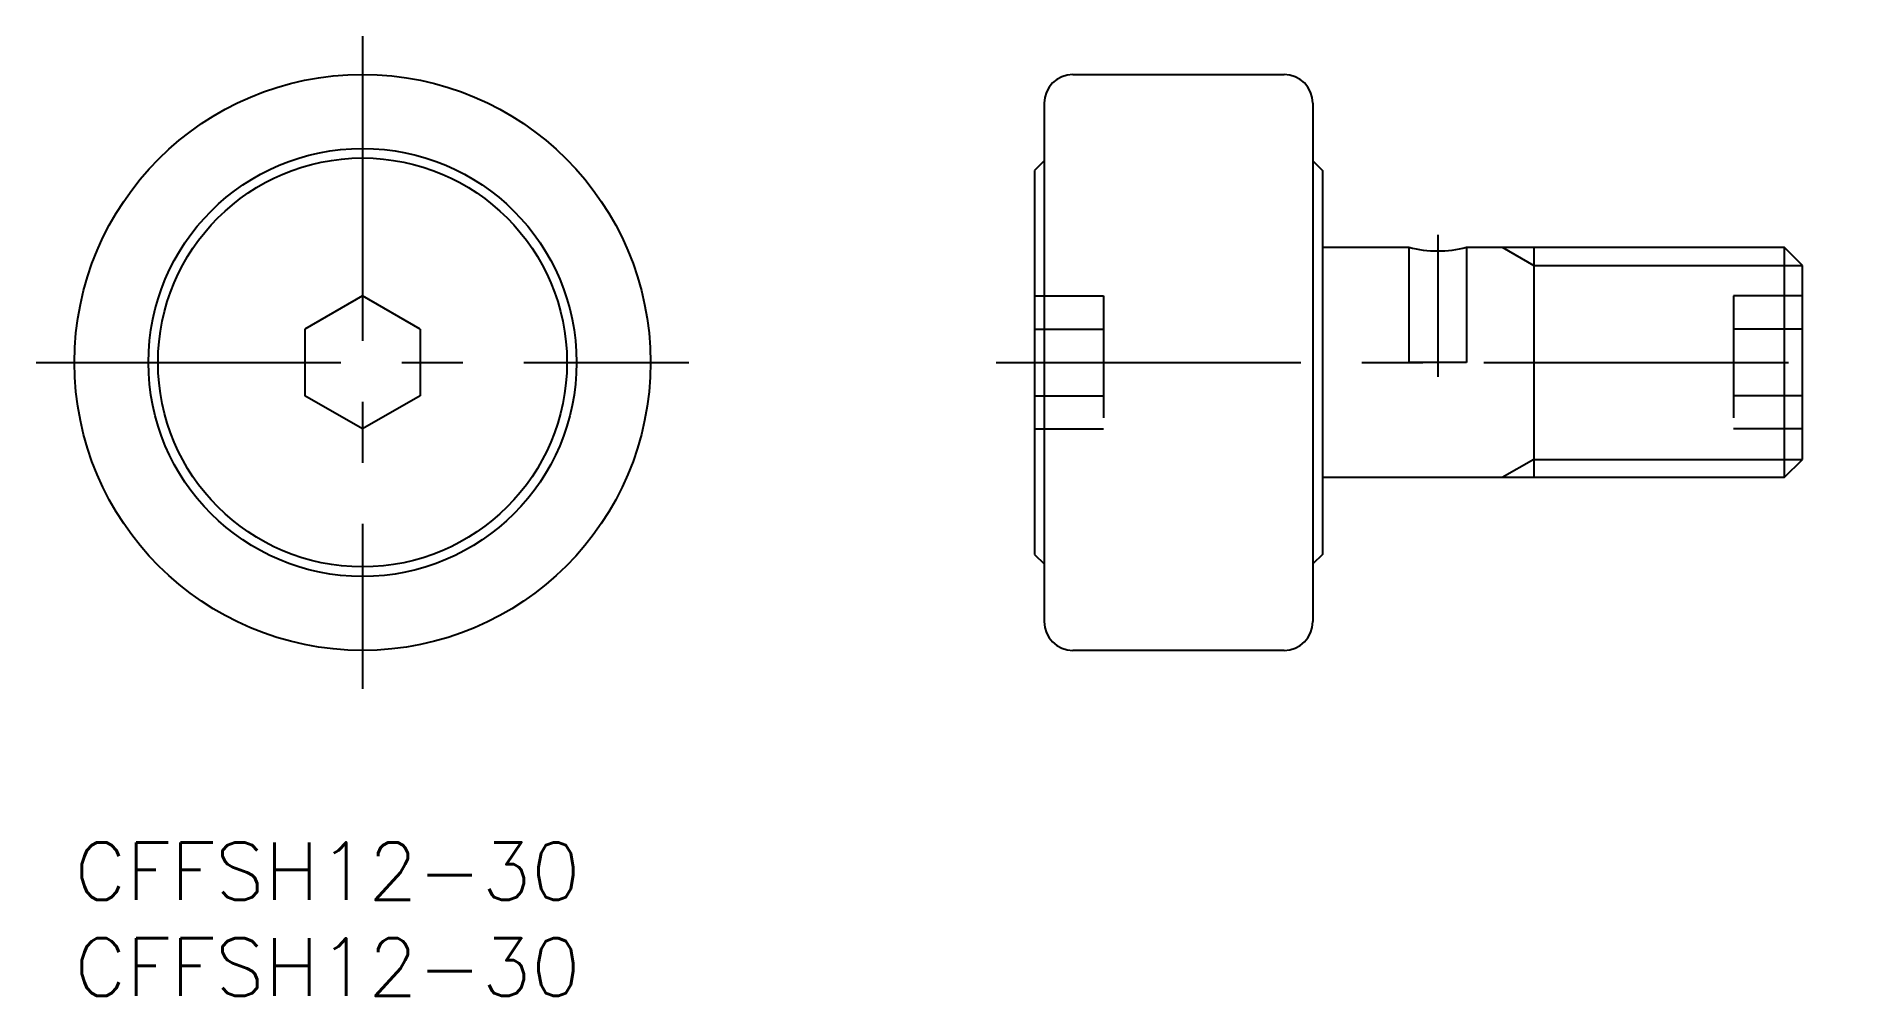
# Model space of a CAD drawing. Extents: x -2 to 92, y -8 to 42.
import ezdxf

# ---------------------------------------------------------------- set-up
doc = ezdxf.new("R2010")
doc.units = 0
doc.header["$LTSCALE"] = 0.5
doc.linetypes.add('CENTER', pattern=[50.8, 31.75, -6.35, 6.35, -6.35])
doc.linetypes.add('DASHED', pattern=[19.05, 12.7, -6.35])
for name, color, linetype in [('MSM_CENTER', 1, 'CENTER'), ('MSM_CONTINUOUS', 7, 'CONTINUOUS'), ('MSM_DASHED', 4, 'DASHED'), ('MSM_NARROW', 5, 'CONTINUOUS'), ('MSM_PART_NUMBER', 7, 'CONTINUOUS')]:
    doc.layers.add(name, color=color, linetype=linetype)
doc.styles.get("Standard").update_dxf_attribs({"font": 'txt.shx', "height": 3, "bigfont": 'bigfont.shx'})

# ---------------------------------------------------------------- blocks, each defined once
blk = doc.blocks.new('*U13')
at = {"layer": 'MSM_PART_NUMBER'}
blk.add_text('CFFSH12-30', height=3, dxfattribs=at).set_placement((0, -3))
blk = doc.blocks.new('*U14')
at = {"layer": 'MSM_PART_NUMBER'}
blk.add_text('CFFSH12-30', height=3, dxfattribs=at).set_placement((0, -8))

msp = doc.modelspace()

# ---------------------------------------------------------------- linework, layer by layer
at = {"layer": 'MSM_CENTER'}
for p, q in [((15, 42), (15, 8)), ((71, 31.646), (71, 24.25)), ((-2, 25), (32, 25)), ((48, 25), (92, 25))]:
    msp.add_line(p, q, dxfattribs=at)
at = {"layer": 'MSM_CONTINUOUS'}
for p, q in [((52, 40), (63, 40)), ((50.5, 38.5), (50.5, 11.5)), ((64.5, 38.5), (64.5, 11.5)), ((50.5, 35.5), (50, 35)), ((50, 35), (50, 15)), ((64.5, 35.5), (65, 35)), ((65, 35), (65, 15)), ((65, 31), (69.5, 31)), ((72.5, 31), (89.053, 31)), ((76, 31), (76, 19)), ((90, 30.053), (89.053, 31)), ((89.053, 31), (89.053, 19)), ((90, 19.947), (90, 30.053)), ((15, 28.464), (12, 26.732)), ((18, 26.732), (15, 28.464)), ((12, 26.732), (12, 23.268)), ((18, 26.732), (18, 23.268)), ((15, 21.536), (12, 23.268)), ((18, 23.268), (15, 21.536)), ((89.053, 19), (90, 19.947)), ((89.053, 19), (65, 19)), ((50, 15), (50.5, 14.5)), ((65, 15), (64.5, 14.5)), ((63, 10), (52, 10))]:
    msp.add_line(p, q, dxfattribs=at)
for radius in [15, 11.15, 10.65]:
    msp.add_circle((15, 25), radius, dxfattribs=at)
for centre, radius, start, end in [((52, 38.5), 1.5, 90, 180), ((63, 38.5), 1.5, 0, 90), ((71, 36.809), 6, 255.52249, 284.47751), ((52, 11.5), 1.5, 180, 270), ((63, 11.5), 1.5, 270, 0)]:
    msp.add_arc(centre, radius, start, end, dxfattribs=at)
at = {"layer": 'MSM_DASHED'}
for p, q in [((69.5, 31), (69.5, 25)), ((72.5, 31), (72.5, 25)), ((50, 28.464), (53.6, 28.464)), ((53.6, 28.464), (53.6, 21.536)), ((86.4, 28.464), (86.4, 21.536)), ((90, 28.464), (86.4, 28.464)), ((50, 26.732), (53.6, 26.732)), ((90, 26.732), (86.4, 26.732)), ((72.5, 25), (69.5, 25)), ((50, 23.268), (53.6, 23.268)), ((90, 23.268), (86.4, 23.268)), ((50, 21.536), (53.6, 21.536)), ((90, 21.536), (86.4, 21.536))]:
    msp.add_line(p, q, dxfattribs=at)
at = {"layer": 'MSM_NARROW'}
for p, q in [((74.36, 31), (76, 30.053)), ((76, 30.053), (90, 30.053)), ((76, 19.947), (74.36, 19)), ((76, 19.947), (90, 19.947))]:
    msp.add_line(p, q, dxfattribs=at)

# ---------------------------------------------------------------- block references
at = {"layer": 'MSM_CONTINUOUS'}
for name in ['*U13', '*U14']:
    msp.add_blockref(name, (0, 0), dxfattribs=at)

doc.saveas('drawing.dxf')
